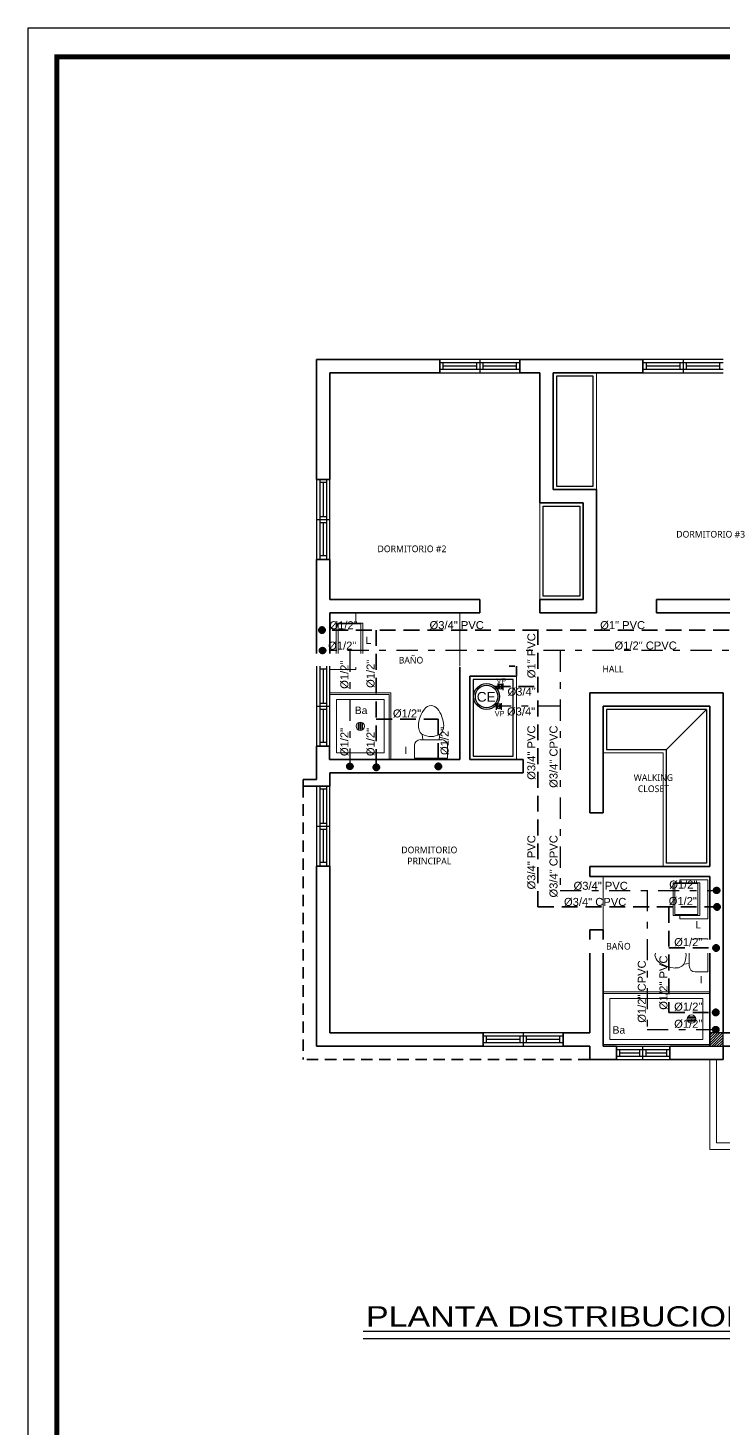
# Model space of a CAD drawing. Header units: feet. Extents: x 1019 to 2236, y -546 to 122.
# Drawn here: x 1054.27 to 1064.7, y -175.41 to -154.41 of the extents above; entities that cross this region are included whole.
import ezdxf

# ---------------------------------------------------------------- set-up
doc = ezdxf.new("R2010")
doc.units = ezdxf.units.FT
doc.header["$LTSCALE"] = 0.05
doc.header["$MEASUREMENT"] = 0
for name, pattern in [('CONTINUA', [0]), ('DASHDOT', [25.4, 12.7, -6.35, 0, -6.35]), ('HIDDEN', [9.525, 6.35, -3.175])]:
    doc.linetypes.add(name, pattern=pattern)
for name, color, linetype, lineweight in [('A-WALL', 7, 'Continuous', 25), ('AGUA POTABLE', 5, 'HIDDEN', 35), ('AGUAFRIA', 5, 'HIDDEN', 30), ('closet', 8, 'Continuous', 5), ('I-FURN', 8, 'Continuous', 0), ('P-SANR-FIXT', 8, 'Continuous', 9)]:
    doc.layers.add(name, color=color, linetype=linetype, lineweight=lineweight)
for name, color, linetype in [('AGUA_CALIENTE', 1, 'DASHDOT'), ('columna', 9, 'Continuous'), ('MARCO', 1, 'Continuous'), ('MB3', 8, 'Continuous'), ('MUROS', 7, 'Continuous'), ('PERT-VENT', 8, 'Continuous'), ('PISO', 8, 'Continuous'), ('textos', 7, 'Continuous'), ('TEXXT', 2, 'Continuous'), ('TXT', 2, 'Continuous')]:
    doc.layers.add(name, color=color, linetype=linetype)
doc.styles.add('ads', font='trebuc.ttf', dxfattribs={"height": 0.14})
doc.styles.add('DAMIAN', font='arial.ttf', dxfattribs={"height": 0.12})

# ---------------------------------------------------------------- blocks, each defined once
blk = doc.blocks.new('bath_sink_6127 - bath_sink_6127-542651-Nivel 1')
at = {"layer": 'I-FURN'}
for p, q in [((0.395, 0.244), (-0.005, 0.244)), ((-0.005, 0.244), (-0.005, -0.245)), ((0.025, -0.234), (0.025, 0.233)), ((0.025, 0.233), (0.369, 0.233)), ((0.293, 0.244), (0.293, 0.4)), ((0.369, 0.233), (0.369, -0.234)), ((0.395, -0.245), (0.395, 0.244)), ((-0.005, -0.245), (0.395, -0.245)), ((0.369, -0.234), (0.025, -0.234)), ((0.293, -0.448), (0.293, -0.245)), ((-0.1, -0.448), (0.293, -0.448))]:
    blk.add_line(p, q, dxfattribs=at)
blk = doc.blocks.new('Toilet_-_Tank_-_3D_4840 - 17_ High_ Seat Not Visible-536545-Nivel 1')
at = {"layer": 'P-SANR-FIXT'}
for p, q in [((0.248, 0.489), (-0.248, 0.489)), ((-0.248, 0.489), (-0.248, 0.298)), ((0.248, 0.298), (0.248, 0.489)), ((-0.159, 0.21), (-0.123, 0.21)), ((-0.123, 0.21), (-0.132, 0.127)), ((-0.123, 0.21), (0.123, 0.21)), ((0.132, 0.127), (0.123, 0.21)), ((0.123, 0.21), (0.159, 0.21))]:
    blk.add_line(p, q, dxfattribs=at)
for centre, radius, start, end in [((-0.159, 0.298), 0.0889, 180, 270), ((0.159, 0.298), 0.0889, 270, 360), ((-0.023, 0.008), 0.167, 151.0596, 182.709), ((-0.083, 0.041), 0.0995, 119.8981, 151.0596), ((0, -0.104), 0.266, 90.1019, 119.8981), ((0, -0.104), 0.266, 60.1019, 89.8981), ((0.083, 0.041), 0.0995, 28.9404, 60.1019), ((0.023, 0.008), 0.167, 357.291, 28.9404), ((0.25, 0.021), 0.441, 182.709, 218.5058), ((-0.25, 0.021), 0.441, 321.4942, 357.291), ((0.011, -0.169), 0.136, 218.5058, 265.219), ((-0.011, -0.169), 0.136, 274.781, 321.4942)]:
    blk.add_arc(centre, radius, start, end, dxfattribs=at)
blk = doc.blocks.new('Shower_Stall_9385 - 1-684532-Nivel 1')
at = {"layer": 'P-SANR-FIXT'}
for p, q in [((-0.576, 0.533), (0.424, 0.533)), ((-0.576, -0.381), (-0.576, 0.533)), ((0.424, 0.508), (-0.551, 0.508)), ((-0.551, -0.381), (-0.551, 0.508)), ((-0.475, -0.279), (-0.475, 0.432)), ((-0.475, 0.432), (0.322, 0.432)), ((0.322, 0.432), (0.322, -0.279)), ((-0.121, 0.108), (-0.032, 0.108)), ((-0.032, 0.099), (-0.121, 0.099)), ((-0.121, 0.081), (-0.032, 0.081)), ((-0.032, 0.072), (-0.121, 0.072)), ((-0.121, 0.053), (-0.032, 0.053)), ((-0.032, 0.044), (-0.121, 0.044)), ((-0.576, -0.381), (-0.551, -0.381)), ((-0.551, -0.381), (0.398, -0.381)), ((0.322, -0.279), (-0.475, -0.279))]:
    blk.add_line(p, q, dxfattribs=at)
for centre, radius, start, end in [((-0.076, 0.076), 0.0635, 360, 180), ((-0.076, 0.076), 0.0635, 0, 180), ((-0.076, 0.076), 0.0635, 180, 360), ((-0.076, 0.076), 0.0635, 180, 360), ((-0.121, 0.103), 0.00444, 90, 270), ((-0.121, 0.076), 0.00444, 90, 270), ((-0.121, 0.049), 0.00444, 90, 270), ((-0.032, 0.103), 0.00444, 270, 90), ((-0.032, 0.076), 0.00444, 270, 90), ((-0.032, 0.049), 0.00444, 270, 90), ((0.398, -0.356), 0.0254, 270, 360)]:
    blk.add_arc(centre, radius, start, end, dxfattribs=at)
blk = doc.blocks.new('bath_sink_6127 - bath_sink_6127-V2-Nivel 1')
at = {"layer": 'I-FURN'}
for p, q in [((0.293, 0.297), (-0.127, 0.297)), ((-0.127, 0.297), (-0.127, -0.29)), ((0.395, 0.244), (-0.005, 0.244)), ((-0.005, 0.244), (-0.005, -0.245)), ((0.025, -0.234), (0.025, 0.233)), ((0.025, 0.233), (0.369, 0.233)), ((0.293, 0.244), (0.293, 0.297)), ((0.369, 0.233), (0.369, -0.234)), ((0.395, -0.245), (0.395, 0.244)), ((0.293, -0.29), (-0.127, -0.29)), ((-0.005, -0.245), (0.395, -0.245)), ((0.369, -0.234), (0.025, -0.234)), ((0.293, -0.29), (0.293, -0.245))]:
    blk.add_line(p, q, dxfattribs=at)
blk = doc.blocks.new('A$C24CF40E6')
at = {"layer": 'P-SANR-FIXT', "extrusion": (-2.36783e-12, 8.94772e-16, -1)}
for p, q in [((0, 0.814), (1.6, 0.814)), ((1.6, 0.789), (0, 0.789)), ((0.102, 0.713), (1.498, 0.713)), ((1.498, 0.713), (1.498, 0.102)), ((1.6, 0.814), (1.6, 0.789)), ((1.6, 0.025), (1.6, 0.789)), ((1.283, 0.439), (1.373, 0.439)), ((1.373, 0.43), (1.283, 0.43)), ((1.283, 0.412), (1.373, 0.412)), ((1.373, 0.403), (1.283, 0.403)), ((1.283, 0.384), (1.373, 0.384)), ((1.373, 0.375), (1.283, 0.375)), ((1.498, 0.102), (0.102, 0.102))]:
    blk.add_line(p, q, dxfattribs=at)
at = {"layer": 'P-SANR-FIXT', "extrusion": (2.36783e-12, 8.94772e-16, -1)}
for p, q in [((0, 0.814), (0, 0.789)), ((0, 0.025), (0, 0.789)), ((0.102, 0.713), (0.102, 0.102))]:
    blk.add_line(p, q, dxfattribs=at)
at = {"layer": 'P-SANR-FIXT', "extrusion": (-2.36783e-12, -8.94772e-16, -1)}
for p, q in [((1.6, 0.025), (0, 0.025)), ((0, 0), (1.6, 0)), ((1.6, 0), (1.6, 0.025))]:
    blk.add_line(p, q, dxfattribs=at)
at = {"layer": 'P-SANR-FIXT', "extrusion": (2.36783e-12, -8.94772e-16, -1)}
blk.add_line((0, 0), (0, 0.025), dxfattribs=at)
at = {"layer": 'P-SANR-FIXT', "extrusion": (-2.36783e-12, 8.94772e-16, -1)}
for centre, radius, start, end in [((-1.328, 0.407), 0.0635, 0, 180), ((-1.328, 0.407), 0.0635, 0, 180), ((-1.283, 0.434), 0.00444, 270, 90), ((-1.373, 0.434), 0.00444, 90, 270), ((-1.328, 0.407), 0.0635, 180, 0), ((-1.328, 0.407), 0.0635, 180, 0), ((-1.283, 0.407), 0.00444, 270, 90), ((-1.283, 0.38), 0.00444, 270, 90), ((-1.373, 0.407), 0.00444, 90, 270), ((-1.373, 0.38), 0.00444, 90, 270)]:
    blk.add_arc(centre, radius, start, end, dxfattribs=at)
blk = doc.blocks.new('A$C18ED6237')
at = {"layer": 'PERT-VENT', "extrusion": (-2.36783e-12, 8.94772e-16, -1)}
for p, q in [((1.2, 0.2), (0, 0.2)), ((1.2, 0.15), (0, 0.15)), ((1.2, 0.05), (0, 0.05)), ((0.054, 0.05), (0.054, 0.15)), ((0.553, 0.1), (0.054, 0.1)), ((0.553, 0.15), (0.553, 0.05)), ((0.6, 0.2), (0.6, 0)), ((0.647, 0.15), (0.647, 0.05)), ((1.153, 0.1), (0.647, 0.1)), ((0, 0), (1.2, 0))]:
    blk.add_line(p, q, dxfattribs=at)
at = {"layer": 'PERT-VENT'}
blk.add_line((1.153, 0.05), (1.153, 0.15), dxfattribs=at)
blk = doc.blocks.new('A$C012446DC')
at = {"layer": 'PISO'}
h = blk.add_hatch(dxfattribs=at)
h.set_pattern_fill('ANSI31', color=256, scale=0.008571, angle=180)
h.set_pattern_definition([(225, (206536.064322, 1154820.960068), (0.0192434059784, -0.0192434059784), [])])
h.paths.add_polyline_path([(0, 0), (0.2, 0), (0.2, 0.2), (0, 0.2)])
at = {"layer": 'columna'}
blk.add_lwpolyline([(0.2, 0.2), (0, 0.2), (0, 0), (0.2, 0)], close=True, dxfattribs=at)
blk = doc.blocks.new('A$C791B5281')
at = {"layer": 'MUROS', "lineweight": 35}
blk.add_line((4.9, 10.3, 1.239), (5.1, 10.3, 1.239), dxfattribs=at)
for p in [(1.5, 10.1, 1.239), (4.9, 10.1, 1.239), (8.3, 10.1, 1.239), (0, 0, 1.239), (3.5, 0, 1.239), (6.3, 0, 1.239), (9.8, 0, 1.239)]:
    blk.add_blockref('A$C012446DC', p)

msp = doc.modelspace()

# ---------------------------------------------------------------- hatches: boundary and pattern name
at = {"layer": 'AGUA POTABLE', "ltscale": 3}
h = msp.add_hatch(color=256, dxfattribs=at)
h.dxf.hatch_style = 1
edge = h.paths.add_edge_path()
edge.add_arc((1058.682, -163.441), 0.0477, 0, 360)
h = msp.add_hatch(color=256, dxfattribs=at)
h.dxf.hatch_style = 1
edge = h.paths.add_edge_path()
edge.add_arc((1059.497, -165.499), 0.0477, 0, 360)
h = msp.add_hatch(color=256, dxfattribs=at)
h.dxf.hatch_style = 1
edge = h.paths.add_edge_path()
edge.add_arc((1060.427, -165.486), 0.0477, 0, 360)
h = msp.add_hatch(color=256, dxfattribs=at)
h.dxf.hatch_style = 1
edge = h.paths.add_edge_path()
edge.add_arc((1064.608, -167.593), 0.0477, 0, 360)
h = msp.add_hatch(color=256, dxfattribs=at)
h.dxf.hatch_style = 1
edge = h.paths.add_edge_path()
edge.add_arc((1064.589, -169.176), 0.0477, 0, 360)
at = {"layer": 'AGUA_CALIENTE', "ltscale": 0.5}
h = msp.add_hatch(color=256, dxfattribs=at)
h.dxf.hatch_style = 1
edge = h.paths.add_edge_path()
edge.add_arc((1059.1, -165.485), 0.0477, 0, 360)
h = msp.add_hatch(color=256, dxfattribs=at)
h.dxf.hatch_style = 1
edge = h.paths.add_edge_path()
edge.add_arc((1064.602, -167.345), 0.0477, 0, 360)
h = msp.add_hatch(color=256, dxfattribs=at)
h.dxf.hatch_style = 1
edge = h.paths.add_edge_path()
edge.add_arc((1064.589, -169.433), 0.0477, 0, 360)
at = {"layer": 'TEXXT'}
h = msp.add_hatch(color=256, dxfattribs=at)
h.dxf.hatch_style = 1
h.paths.add_polyline_path([(1061.359, -164.289), (1061.332, -164.262, 0.198912), (1061.321, -164.289, 0.198912), (1061.332, -164.316)])
h = msp.add_hatch(color=256, dxfattribs=at)
h.dxf.hatch_style = 1
h.paths.add_polyline_path([(1061.386, -164.262), (1061.359, -164.289), (1061.386, -164.316, 0.198912), (1061.397, -164.289, 0.198912)])
h = msp.add_hatch(color=256, dxfattribs=at)
h.dxf.hatch_style = 1
h.paths.add_polyline_path([(1061.334, -164.584), (1061.307, -164.557, 0.198912), (1061.296, -164.584, 0.198912), (1061.307, -164.611)])
h = msp.add_hatch(color=256, dxfattribs=at)
h.dxf.hatch_style = 1
h.paths.add_polyline_path([(1061.361, -164.557), (1061.334, -164.584), (1061.361, -164.611, 0.198912), (1061.372, -164.584, 0.198912)])

# ---------------------------------------------------------------- linework, layer by layer
at = {"layer": 'A-WALL', "lineweight": 35, "extrusion": (-2.36783e-12, 8.94772e-16, -1)}
for p, q in [((1060.448, -159.382), (1058.598, -159.382)), ((1058.598, -159.382), (1058.598, -161.182)), ((1060.448, -159.582), (1060.448, -159.382)), ((1063.494, -159.382), (1061.648, -159.382)), ((1061.648, -159.382), (1061.648, -159.582)), ((1063.494, -159.582), (1063.494, -159.382)), ((1058.798, -159.582), (1060.448, -159.582)), ((1058.798, -161.182), (1058.798, -159.582)), ((1061.648, -159.582), (1061.948, -159.582)), ((1061.948, -159.582), (1061.948, -161.532)), ((1062.148, -159.582), (1063.494, -159.582)), ((1062.148, -161.332), (1062.148, -159.582)), ((1058.798, -161.182), (1058.598, -161.182)), ((1062.798, -161.332), (1062.148, -161.332)), ((1062.798, -163.182), (1062.798, -161.332)), ((1062.598, -161.532), (1061.948, -161.532)), ((1062.598, -162.982), (1062.598, -161.532)), ((1058.798, -162.382), (1058.598, -162.382)), ((1058.598, -162.382), (1058.598, -163.982)), ((1058.798, -162.982), (1058.798, -162.382)), ((1061.048, -162.982), (1058.798, -162.982)), ((1061.048, -163.182), (1061.048, -162.982)), ((1061.948, -162.982), (1062.598, -162.982)), ((1061.948, -162.982), (1061.948, -163.182)), ((1065.998, -162.982), (1063.698, -162.982)), ((1063.698, -162.982), (1063.698, -163.182)), ((1058.798, -163.182), (1061.048, -163.182)), ((1058.798, -163.982), (1058.798, -163.182)), ((1061.948, -163.182), (1062.798, -163.182)), ((1063.698, -163.182), (1066.198, -163.182)), ((1058.598, -163.982), (1058.798, -163.982)), ((1058.598, -163.982), (1058.798, -163.982)), ((1061.598, -163.982), (1060.748, -163.982)), ((1060.748, -163.982), (1060.748, -165.382)), ((1061.598, -164.132), (1060.898, -164.132)), ((1060.898, -165.382), (1060.898, -164.132)), ((1064.698, -164.382), (1062.698, -164.382)), ((1062.698, -164.382), (1062.698, -166.183)), ((1064.698, -169.482), (1064.698, -164.382)), ((1062.898, -164.582), (1064.498, -164.582)), ((1062.898, -166.183), (1062.898, -164.582)), ((1064.498, -164.582), (1064.498, -166.986)), ((1058.798, -165.182), (1058.598, -165.182)), ((1058.598, -165.682), (1058.598, -165.182)), ((1058.797, -165.382), (1058.797, -165.185)), ((1060.898, -165.382), (1060.898, -165.082)), ((1060.748, -165.382), (1058.797, -165.382)), ((1061.698, -165.382), (1060.898, -165.382)), ((1061.698, -165.582), (1061.698, -165.382)), ((1058.398, -165.782), (1058.398, -165.682)), ((1058.798, -165.582), (1061.698, -165.582)), ((1062.898, -166.183), (1062.698, -166.183)), ((1058.598, -166.982), (1058.598, -169.682)), ((1058.798, -169.482), (1058.798, -166.982)), ((1062.698, -166.986), (1062.698, -167.136)), ((1064.498, -166.986), (1062.698, -166.986)), ((1062.698, -167.136), (1064.498, -167.136)), ((1064.498, -167.136), (1064.498, -169.682)), ((1062.898, -167.936), (1062.698, -167.936)), ((1062.698, -167.936), (1062.698, -169.482)), ((1062.898, -169.682), (1062.898, -167.936)), ((1061.098, -169.482), (1058.798, -169.482)), ((1061.098, -169.682), (1061.098, -169.482)), ((1062.698, -169.482), (1062.298, -169.482)), ((1062.298, -169.482), (1062.298, -169.682)), ((1062.298, -169.482), (1062.298, -169.682)), ((1064.898, -169.482), (1064.698, -169.482)), ((1058.598, -169.682), (1061.098, -169.682)), ((1062.698, -169.682), (1062.298, -169.682)), ((1062.698, -169.682), (1062.698, -169.882)), ((1062.698, -169.882), (1063.098, -169.882)), ((1062.898, -169.682), (1063.098, -169.682)), ((1063.898, -169.682), (1064.498, -169.682)), ((1063.898, -169.882), (1064.698, -169.882)), ((1064.698, -169.882), (1064.698, -169.682)), ((1064.898, -169.682), (1064.698, -169.682))]:
    msp.add_line(p, q, dxfattribs=at)
at = {"layer": 'A-WALL', "lineweight": 35}
for p, q in [((1058.398, -165.682), (1058.598, -165.682)), ((1058.798, -165.782), (1058.798, -165.582)), ((1058.398, -165.782), (1058.798, -165.782)), ((1063.098, -169.682), (1063.098, -169.882)), ((1063.898, -169.682), (1063.898, -169.882))]:
    msp.add_line(p, q, dxfattribs=at)
at = {"layer": 'A-WALL', "extrusion": (-1.31713e-15, 5.65398e-18, -1)}
for p, q in [((1063.094, -169.682), (1063.094, -169.882)), ((1063.898, -169.882), (1063.898, -169.682))]:
    msp.add_line(p, q, dxfattribs=at)
at = {"layer": 'A-WALL'}
msp.add_line((1063.898, -169.682), (1063.898, -169.882), dxfattribs=at)
at = {"layer": 'AGUA POTABLE', "ltscale": 0.75}
for p, q in [((1067.288, -163.441), (1058.682, -163.441)), ((1061.271, -164.289), (1061.921, -164.289)), ((1059.497, -164.778), (1060.427, -164.778)), ((1060.427, -164.778), (1060.427, -165.486)), ((1061.921, -167.593), (1064.608, -167.593)), ((1063.887, -169.176), (1064.589, -169.176))]:
    msp.add_line(p, q, dxfattribs=at)
at = {"layer": 'AGUA POTABLE', "ltscale": 3}
for centre in [(1058.682, -163.441), (1059.497, -165.499), (1060.427, -165.486), (1064.608, -167.593), (1064.589, -169.176)]:
    msp.add_circle(centre, 0.0477, dxfattribs=at)
at = {"layer": 'AGUA_CALIENTE', "ltscale": 0.5}
for p, q in [((1062.253, -164.584), (1061.278, -164.584)), ((1062.253, -167.345), (1064.602, -167.345)), ((1063.558, -169.433), (1064.589, -169.433))]:
    msp.add_line(p, q, dxfattribs=at)
for centre in [(1059.1, -165.485), (1064.602, -167.345), (1064.589, -169.433)]:
    msp.add_circle(centre, 0.0477, dxfattribs=at)
at = {"layer": 'AGUAFRIA', "color": 3, "linetype": 'CONTINUA'}
for radius in [0.194, 0.168]:
    msp.add_circle((1061.151, -164.437), radius, dxfattribs=at)
at = {"layer": 'closet', "extrusion": (-2.36783e-12, 8.94772e-16, -1)}
for p, q in [((1062.798, -161.332), (1062.798, -159.582)), ((1061.948, -162.982), (1061.948, -161.532)), ((1062.898, -165.282), (1063.798, -165.282)), ((1063.798, -165.282), (1063.798, -166.986))]:
    msp.add_line(p, q, dxfattribs=at)
at = {"layer": 'closet'}
msp.add_line((1062.898, -167.936), (1062.898, -167.136), dxfattribs=at)
at = {"layer": 'MB3', "linetype": 'HIDDEN', "lineweight": 35, "ltscale": 0.54}
for p in [(1058.398, -165.782), (1062.698, -169.882)]:
    msp.add_line(p, (1058.398, -169.882), dxfattribs=at)
at = {"layer": 'P-SANR-FIXT'}
for p, q in [((1064.498, -169.882), (1064.498, -171.232)), ((1064.598, -169.882), (1064.598, -171.132)), ((1064.598, -171.132), (1067.498, -171.132)), ((1064.498, -171.232), (1067.598, -171.232))]:
    msp.add_line(p, q, dxfattribs=at)
at = {"layer": 'PERT-VENT', "extrusion": (-1.31713e-15, 1.27878e-17, -1)}
for p, q in [((1063.094, -169.682), (1063.898, -169.682)), ((1063.094, -169.732), (1063.898, -169.732)), ((1063.094, -169.832), (1063.898, -169.832)), ((1063.094, -169.882), (1063.898, -169.882)), ((1063.144, -169.732), (1063.144, -169.832)), ((1063.144, -169.782), (1063.449, -169.782)), ((1063.449, -169.832), (1063.449, -169.732)), ((1063.496, -169.882), (1063.496, -169.682)), ((1063.543, -169.832), (1063.543, -169.732)), ((1063.543, -169.782), (1063.844, -169.782))]:
    msp.add_line(p, q, dxfattribs=at)
at = {"layer": 'PERT-VENT', "extrusion": (1.31713e-15, 1.27878e-17, -1)}
msp.add_line((1063.848, -169.732), (1063.848, -169.832), dxfattribs=at)
at = {"layer": 'PISO'}
for points in [[(1062.198, -161.282), (1062.748, -161.282), (1062.748, -159.632), (1062.198, -159.632)], [(1061.998, -161.582), (1062.548, -161.582), (1062.548, -162.932), (1061.998, -162.932)], [(1062.948, -165.232), (1063.848, -165.232), (1064.448, -164.632), (1062.948, -164.632)], [(1063.848, -165.232), (1064.448, -164.632), (1064.448, -166.936), (1063.848, -166.936)]]:
    msp.add_lwpolyline(points, close=True, dxfattribs=at)
at = {"layer": 'TEXXT'}
for p, q in [((1061.32, -164.244), (1061.321, -164.341)), ((1061.332, -164.262), (1061.386, -164.316)), ((1061.332, -164.316), (1061.386, -164.262)), ((1061.396, -164.244), (1061.397, -164.341)), ((1061.295, -164.539), (1061.296, -164.636)), ((1061.307, -164.557), (1061.361, -164.611)), ((1061.307, -164.611), (1061.361, -164.557)), ((1061.371, -164.539), (1061.372, -164.636))]:
    msp.add_line(p, q, dxfattribs=at)
at = {"layer": 'TEXXT', "color": 4}
msp.add_line((1059.298, -173.956), (1077.978, -173.956), dxfattribs=at)
at = {"layer": 'TEXXT', "color": 3}
msp.add_line((1059.298, -174.065), (1078.102, -174.065), dxfattribs=at)
at = {"layer": 'TEXXT'}
for centre in [(1061.359, -164.289), (1061.334, -164.584)]:
    msp.add_circle(centre, 0.0379, dxfattribs=at)

# ---------------------------------------------------------------- block references
for name, p in [('A$C18ED6237', (1060.448, -159.582)), ('A$C18ED6237', (1063.498, -159.582)), ('A$C24CF40E6', (1062.898, -169.682)), ('A$C18ED6237', (1061.098, -169.682))]:
    msp.add_blockref(name, p)
at = {"layer": 'I-FURN', "extrusion": (-2.36783e-12, 8.94772e-16, -1), "xscale": -1}
msp.add_blockref('bath_sink_6127 - bath_sink_6127-542651-Nivel 1', (-1058.898, -163.582, 0), dxfattribs=at)
at = {"layer": 'I-FURN', "extrusion": (-2.36783e-12, 8.94772e-16, -1), "xscale": -1, "rotation": 180}
msp.add_blockref('bath_sink_6127 - bath_sink_6127-V2-Nivel 1', (-1064.344, -167.476, 0), dxfattribs=at)
at = {"layer": 'P-SANR-FIXT', "extrusion": (-2.36783e-12, 8.94772e-16, -1), "xscale": -1}
for name, p, rotation in [('Shower_Stall_9385 - 1-684532-Nivel 1', (-1059.181, -164.959, 0), 90), ('Toilet_-_Tank_-_3D_4840 - 17_ High_ Seat Not Visible-536545-Nivel 1', (-1060.318, -164.875, 0), 180), ('Toilet_-_Tank_-_3D_4840 - 17_ High_ Seat Not Visible-536545-Nivel 1', (-1063.982, -168.319, 0), 90)]:
    msp.add_blockref(name, p, dxfattribs=dict(at, rotation=rotation))

# ---------------------------------------------------------------- texts
at = {"layer": 'textos', "color": 7, "style": 'DAMIAN', "width": 1.2}
msp.add_text('PLANTA DISTRIBUCION  AGUA FRIA Y CALIENTE DE 1ER. NIVEL, BLOQUE B', height=0.30347, dxfattribs=at).set_placement((1059.343, -173.887))
at = {"layer": 'TEXXT', "style": 'DAMIAN'}
for s, insert, char_height, width, attachment_point in [('\\A1;{\\fArial|b0|i0|c238|p34;%%C}1/2{\\fArial|b0|i0|c238|p34;"}  ', (1058.794, -163.308), 0.12, 2.904, 1), ('\\A1;{\\fArial|b0|i0|c238|p34;%%C}3/4{\\fArial|b0|i0|c238|p34;"} PVC', (1061.11, -163.306), 0.12, 2.904, 3), ('\\A1;{\\fArial|b0|i0|c238|p34;%%C}1{\\fArial|b0|i0|c238|p34;"} PVC', (1063.529, -163.306), 0.12, 2.904, 3), (' L', (1059.292, -163.537), 0.11, 2.904, 1), ('\\A1;{\\fArial|b0|i0|c238|p34;%%C}1/2{\\fArial|b0|i0|c238|p34;"} CPVC', (1064.005, -163.612), 0.12, 2.904, 3), ('VP', (1061.3, -164.162), 0.0786, 1.21968, 1), ('CE', (1061.004, -164.369), 0.146, 2.26512, 1), ('\\A1;{\\fArial|b0|i0|c238|p34;%%C}3/4{\\fArial|b0|i0|c238|p34;"}  ', (1061.888, -164.304), 0.12, 2.904, 3), (' Ba', (1059.132, -164.589), 0.11, 2.904, 1), ('\\A1;{\\fArial|b0|i0|c238|p34;%%C}1/2{\\fArial|b0|i0|c238|p34;"}  ', (1059.746, -164.631), 0.12, 2.904, 1), ('\\A1;{\\fArial|b0|i0|c238|p34;%%C}3/4{\\fArial|b0|i0|c238|p34;"}  ', (1061.88, -164.601), 0.12, 2.904, 3), ('VP', (1061.273, -164.654), 0.0786, 1.21968, 1), (' I', (1059.877, -165.19), 0.11, 2.904, 1), ('\\A1;{\\fArial|b0|i0|c238|p34;%%C}3/4{\\fArial|b0|i0|c238|p34;"} PVC', (1063.27, -167.216), 0.12, 2.904, 3), ('\\A1;{\\fArial|b0|i0|c238|p34;%%C}1/2{\\fArial|b0|i0|c238|p34;"}  ', (1063.891, -167.198), 0.12, 2.904, 1), ('\\A1;{\\fArial|b0|i0|c238|p34;%%C}3/4{\\fArial|b0|i0|c238|p34;"} CPVC', (1063.247, -167.458), 0.12, 2.904, 3), ('\\A1;{\\fArial|b0|i0|c238|p34;%%C}1/2{\\fArial|b0|i0|c238|p34;"}  ', (1063.883, -167.445), 0.12, 2.904, 1), (' L', (1064.242, -167.805), 0.11, 2.904, 1), (' I', (1064.307, -168.631), 0.11, 2.904, 1), ('\\A1;{\\fArial|b0|i0|c238|p34;%%C}1/2{\\fArial|b0|i0|c238|p34;"}  ', (1063.965, -169.029), 0.12, 2.904, 1), (' Ba', (1062.999, -169.384), 0.11, 2.904, 1), ('\\A1;{\\fArial|b0|i0|c238|p34;%%C}1/2{\\fArial|b0|i0|c238|p34;"}  ', (1063.965, -169.286), 0.12, 2.904, 1)]:
    msp.add_mtext(s, dxfattribs=dict(at, insert=insert, char_height=char_height, width=width, attachment_point=attachment_point))
at = {"layer": 'TEXXT', "char_height": 0.12, "width": 2.904, "rotation": 90, "style": 'DAMIAN'}
for s, insert, attachment_point in [('\\A1;{\\fArial|b0|i0|c238|p34;%%C}1/2{\\fArial|b0|i0|c238|p34;"}  ', (1058.958, -165.331), 1), ('\\A1;{\\fArial|b0|i0|c238|p34;%%C}1/2{\\fArial|b0|i0|c238|p34;"}  ', (1059.35, -165.331), 1), ('\\A1;{\\fArial|b0|i0|c238|p34;%%C}1/2{\\fArial|b0|i0|c238|p34;"}  ', (1060.461, -165.314), 1), ('\\A1;{\\fArial|b0|i0|c238|p34;%%C}3/4{\\fArial|b0|i0|c238|p34;"} PVC', (1061.763, -164.872), 3), ('\\A1;{\\fArial|b0|i0|c238|p34;%%C}3/4{\\fArial|b0|i0|c238|p34;"} CPVC', (1062.095, -164.872), 3), ('\\A1;{\\fArial|b0|i0|c238|p34;%%C}3/4{\\fArial|b0|i0|c238|p34;"} CPVC', (1062.095, -166.517), 3), ('\\A1;{\\fArial|b0|i0|c238|p34;%%C}1/2{\\fArial|b0|i0|c238|p34;"} CPVC', (1063.419, -168.395), 3)]:
    msp.add_mtext(s, dxfattribs=dict(at, insert=insert, attachment_point=attachment_point))
at = {"layer": 'TXT', "insert": (1064.513, -161.953), "char_height": 0.1, "width": 2.838, "attachment_point": 2, "style": 'ads', "bg_fill": 2}
msp.add_mtext('DORMITORIO #3', dxfattribs=at)
at = {"layer": 'TXT', "insert": (1063.654, -165.604), "char_height": 0.1, "width": 2.838, "attachment_point": 2, "style": 'ads'}
msp.add_mtext('WALKING\\PCLOSET', dxfattribs=at)

# ---------------------------------------------------------------- next in the draw order: texts
at = {"layer": 'TXT', "char_height": 0.1, "width": 2.838, "attachment_point": 2, "style": 'ads', "bg_fill": 2}
for s, insert in [('DORMITORIO #2', (1060.032, -162.172)), ('BAÑO', (1060.017, -163.842)), ('DORMITORIO \\PPRINCIPAL', (1060.292, -166.688)), ('BAÑO', (1063.129, -168.133))]:
    msp.add_mtext(s, dxfattribs=dict(at, insert=insert))

# ---------------------------------------------------------------- next in the draw order: hatches: boundary and pattern name
at = {"layer": 'AGUA POTABLE', "ltscale": 3}
h = msp.add_hatch(color=256, dxfattribs=at)
h.dxf.hatch_style = 1
edge = h.paths.add_edge_path()
edge.add_arc((1064.594, -168.209), 0.0477, 0, 360)
at = {"layer": 'AGUA_CALIENTE', "ltscale": 0.5}
h = msp.add_hatch(color=256, dxfattribs=at)
h.dxf.hatch_style = 1
edge = h.paths.add_edge_path()
edge.add_arc((1058.69, -163.747), 0.0477, 0, 360)

# ---------------------------------------------------------------- next in the draw order: linework, layer by layer
at = {"layer": 'A-WALL', "lineweight": 35, "extrusion": (-2.36783e-12, 8.94772e-16, -1)}
for p, q in [((1058.598, -162.382), (1058.798, -162.382)), ((1058.798, -162.382), (1058.598, -162.382))]:
    msp.add_line(p, q, dxfattribs=at)
at = {"layer": 'A-WALL', "lineweight": 35}
msp.add_line((1058.598, -166.982), (1058.798, -166.982), dxfattribs=at)
at = {"layer": 'AGUA POTABLE', "ltscale": 0.75}
for p, q in [((1059.497, -163.441), (1059.497, -165.533)), ((1063.887, -167.593), (1063.887, -169.176)), ((1063.887, -168.209), (1064.594, -168.209))]:
    msp.add_line(p, q, dxfattribs=at)
at = {"layer": 'AGUA POTABLE', "ltscale": 3}
msp.add_circle((1064.594, -168.209), 0.0477, dxfattribs=at)
at = {"layer": 'AGUA_CALIENTE', "ltscale": 0.5}
for p, q in [((1068.203, -163.747), (1058.69, -163.747)), ((1059.1, -163.747), (1059.1, -165.485)), ((1063.558, -167.34), (1063.558, -169.52))]:
    msp.add_line(p, q, dxfattribs=at)
msp.add_circle((1058.69, -163.747), 0.0477, dxfattribs=at)
at = {"layer": 'closet'}
msp.add_line((1060.748, -163.982), (1060.748, -163.182), dxfattribs=at)

# ---------------------------------------------------------------- next in the draw order: block references
at = {"rotation": 90}
for p in [(1058.798, -162.382), (1058.798, -165.182), (1058.798, -166.982)]:
    msp.add_blockref('A$C18ED6237', p, dxfattribs=at)

# ---------------------------------------------------------------- next in the draw order: texts
at = {"layer": 'TEXXT', "char_height": 0.12, "width": 2.904, "attachment_point": 1, "style": 'DAMIAN'}
for insert in [(1058.774, -163.614), (1063.965, -168.061)]:
    msp.add_mtext('\\A1;{\\fArial|b0|i0|c238|p34;%%C}1/2{\\fArial|b0|i0|c238|p34;"}  ', dxfattribs=dict(at, insert=insert))
at = {"layer": 'TEXXT', "char_height": 0.12, "width": 2.904, "rotation": 90, "style": 'DAMIAN'}
for s, insert, attachment_point in [('\\A1;{\\fArial|b0|i0|c238|p34;%%C}1/2{\\fArial|b0|i0|c238|p34;"}  ', (1058.958, -164.322), 1), ('\\A1;{\\fArial|b0|i0|c238|p34;%%C}1/2{\\fArial|b0|i0|c238|p34;"}  ', (1059.35, -164.308), 1), ('\\A1;{\\fArial|b0|i0|c238|p34;%%C}3/4{\\fArial|b0|i0|c238|p34;"} PVC', (1061.763, -166.517), 3), ('\\A1;{\\fArial|b0|i0|c238|p34;%%C}1/2{\\fArial|b0|i0|c238|p34;"} PVC', (1063.744, -168.322), 3)]:
    msp.add_mtext(s, dxfattribs=dict(at, insert=insert, attachment_point=attachment_point))
at = {"layer": 'TXT', "insert": (1063.047, -163.974), "char_height": 0.1, "width": 2.838, "attachment_point": 2, "style": 'ads', "bg_fill": 2}
msp.add_mtext('HALL', dxfattribs=at)

# ---------------------------------------------------------------- next in the draw order: linework, layer by layer
at = {"layer": 'A-WALL', "lineweight": 35}
msp.add_line((1061.598, -164.132), (1061.598, -163.982), dxfattribs=at)
at = {"layer": 'AGUA POTABLE', "ltscale": 0.75}
msp.add_line((1061.921, -167.593), (1061.921, -163.441), dxfattribs=at)
at = {"layer": 'AGUA_CALIENTE', "ltscale": 0.5}
msp.add_line((1062.253, -163.747), (1062.253, -167.345), dxfattribs=at)
at = {"layer": 'closet'}
msp.add_line((1061.598, -164.132), (1061.598, -165.382), dxfattribs=at)
at = {"layer": 'MARCO'}
msp.add_lwpolyline([(1054.272, -154.409), (1118.772, -154.409), (1118.772, -196.409), (1054.272, -196.409)], close=True, dxfattribs=at)
at = {"layer": 'MARCO', "const_width": 0.075}
msp.add_lwpolyline([(1111.6, -154.843), (1054.706, -154.843), (1054.706, -195.975), (1111.6, -195.975)], close=True, dxfattribs=at)
at = {"layer": 'PISO'}
msp.add_lwpolyline([(1060.948, -165.332), (1061.548, -165.332), (1061.548, -164.182), (1060.948, -164.182)], close=True, dxfattribs=at)

# ---------------------------------------------------------------- next in the draw order: block references
msp.add_blockref('A$C791B5281', (1064.498, -169.682, -1.239))

# ---------------------------------------------------------------- next in the draw order: texts
at = {"layer": 'TEXXT', "insert": (1061.763, -163.488), "char_height": 0.12, "width": 2.904, "attachment_point": 3, "rotation": 90, "style": 'DAMIAN'}
msp.add_mtext('\\A1;{\\fArial|b0|i0|c238|p34;%%C}1{\\fArial|b0|i0|c238|p34;"} PVC', dxfattribs=at)

doc.saveas('drawing.dxf')
